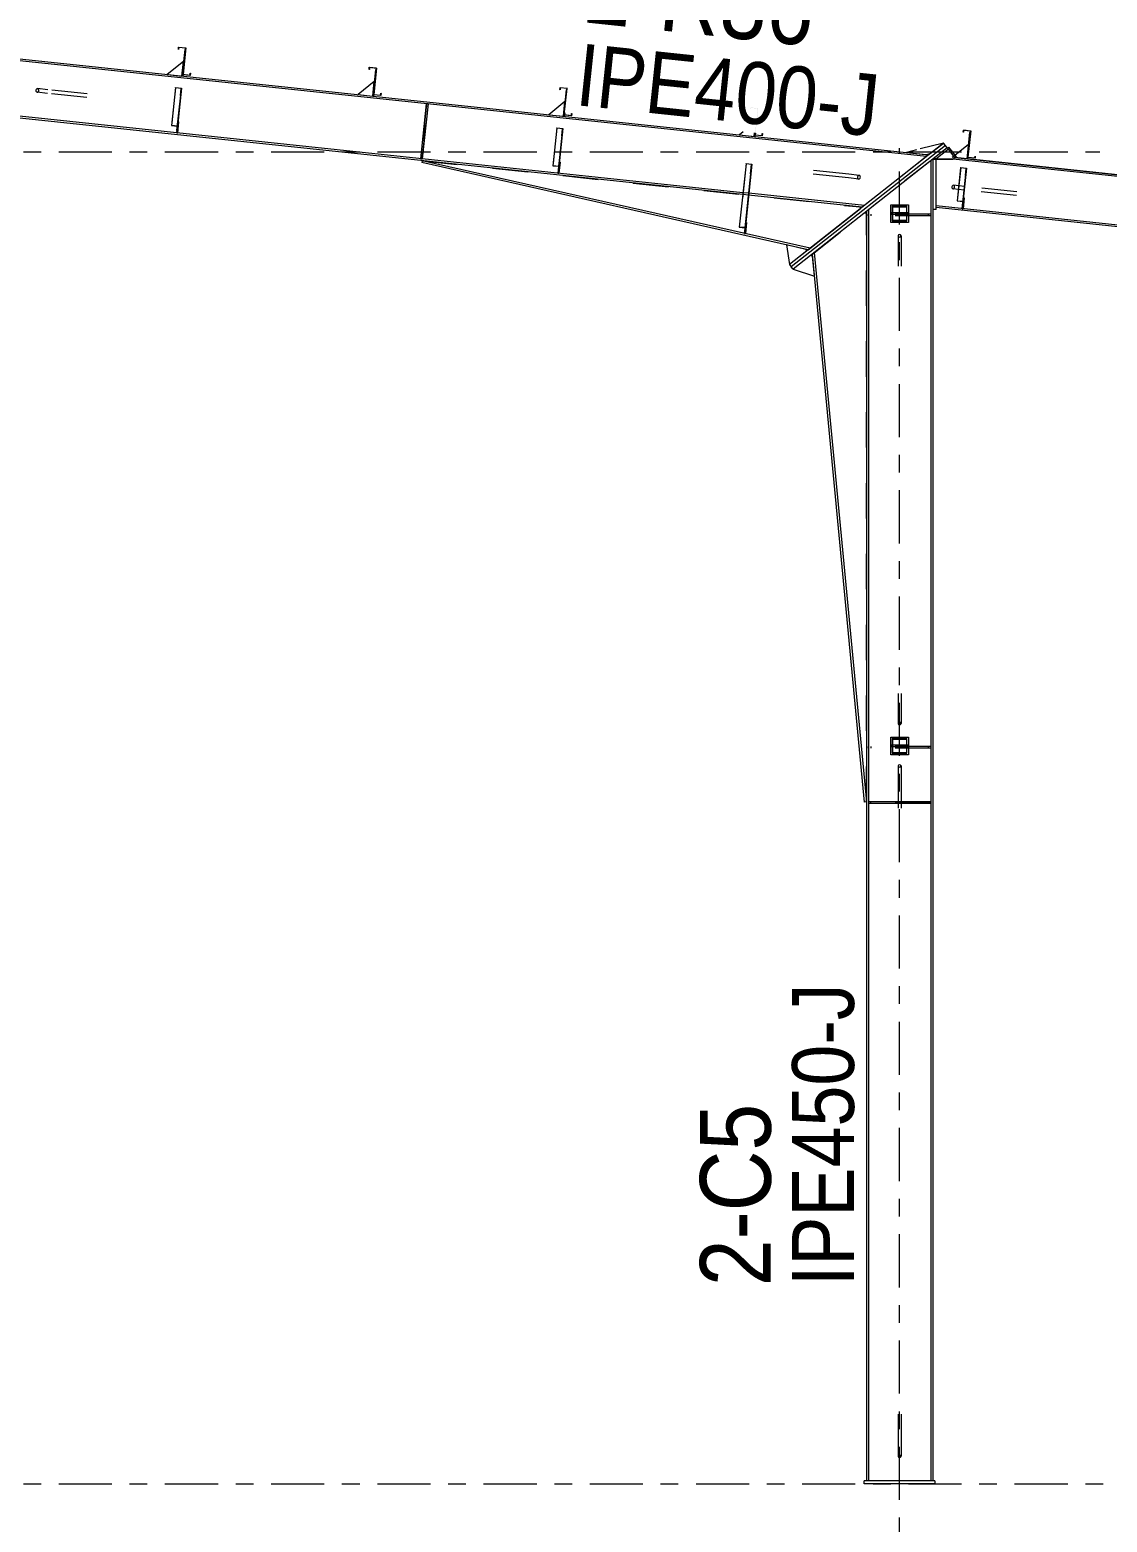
# Model space of a CAD drawing. Header units: millimetres. Extents: x -49 to 773, y -73 to 501.
# Drawn here: x 378.4 to 439.2, y 14.5 to 98.8 of the extents above; entities that cross this region are included whole.
import ezdxf

# ---------------------------------------------------------------- set-up
doc = ezdxf.new("R2010")
doc.units = ezdxf.units.MM
for name, pattern in [('XKITLINE00', [0]), ('XKITLINE02', [4, 2, -2]), ('XKITLINE03', [6, 3, -1, 1, -1])]:
    doc.linetypes.add(name, pattern=pattern)
for name, color, linetype, lineweight in [('Part', 2, 'Continuous', 0), ('PartMark', 7, 'Continuous', 0), ('S-grid', 1, 'Continuous', 0)]:
    doc.layers.add(name, color=color, linetype=linetype, lineweight=lineweight)
doc.styles.add('ARIAL', font='ARIAL.TTF')

# ---------------------------------------------------------------- blocks, each defined once
blk = doc.blocks.new('*A2')
at = {"layer": 'Part'}
blk.add_hatch(color=3, dxfattribs=at).paths.add_polyline_path([(431.749, 91.526), (431.761, 91.635), (431.775, 91.634), (431.762, 91.509), (431.348, 91.553), (431.505, 93.046), (431.121, 93.087), (431.109, 92.977), (431.094, 92.979), (431.108, 93.103), (431.522, 93.06), (431.364, 91.566)], flags=17)
blk = doc.blocks.new('*A4')
at = {"layer": 'Part'}
blk.add_hatch(color=3, dxfattribs=at).paths.add_polyline_path([(430.95, 90.961), (430.952, 90.981), (431.284, 90.946), (431.242, 90.545), (431.225, 90.546), (431.265, 90.928)], flags=17)
blk = doc.blocks.new('*A5')
at = {"layer": 'Part'}
blk.add_hatch(color=3, dxfattribs=at).paths.add_polyline_path([(418.824, 91.191), (418.827, 91.218), (419.159, 91.183), (419.101, 90.635), (419.084, 90.637), (419.139, 91.158)], flags=17)
blk = doc.blocks.new('*A6')
at = {"layer": 'Part'}
blk.add_hatch(color=3, dxfattribs=at).paths.add_polyline_path([(408.144, 93.209), (408.146, 93.23), (408.477, 93.195), (408.433, 92.775), (408.416, 92.777), (408.459, 93.175)], flags=17)
blk = doc.blocks.new('*A108')
at = {"layer": 'Part'}
blk.add_hatch(color=3, dxfattribs=at).paths.add_polyline_path([(386.596, 95.481), (386.599, 95.502), (386.93, 95.467), (386.886, 95.048), (386.869, 95.049), (386.911, 95.448)], flags=17)
blk = doc.blocks.new('*A119')
at = {"layer": 'Part'}
blk.add_hatch(color=3, dxfattribs=at).paths.add_polyline_path([(431.749, 91.526), (431.761, 91.635), (431.775, 91.634), (431.762, 91.509), (431.348, 91.553), (431.505, 93.046), (431.121, 93.087), (431.109, 92.977), (431.094, 92.979), (431.108, 93.103), (431.522, 93.06), (431.364, 91.566)], flags=17)
blk = doc.blocks.new('*A121')
at = {"layer": 'Part'}
blk.add_hatch(color=3, dxfattribs=at).paths.add_polyline_path([(419.732, 92.793), (419.744, 92.903), (419.759, 92.901), (419.746, 92.777), (419.331, 92.82), (419.489, 94.314), (419.104, 94.354), (419.093, 94.245), (419.078, 94.247), (419.091, 94.371), (419.505, 94.327), (419.348, 92.834)], flags=17)
blk = doc.blocks.new('*A122')
at = {"layer": 'Part'}
blk.add_hatch(color=3, dxfattribs=at).paths.add_polyline_path([(419.732, 92.793), (419.744, 92.903), (419.759, 92.901), (419.746, 92.777), (419.331, 92.82), (419.489, 94.314), (419.104, 94.354), (419.093, 94.245), (419.078, 94.247), (419.091, 94.371), (419.505, 94.327), (419.348, 92.834)], flags=17)
blk = doc.blocks.new('*A123')
at = {"layer": 'Part'}
blk.add_hatch(color=3, dxfattribs=at).paths.add_polyline_path([(408.959, 93.93), (408.97, 94.039), (408.985, 94.037), (408.972, 93.913), (408.558, 93.957), (408.715, 95.45), (408.331, 95.491), (408.319, 95.381), (408.304, 95.383), (408.317, 95.507), (408.732, 95.463), (408.574, 93.97)], flags=17)
blk = doc.blocks.new('*A124')
at = {"layer": 'Part'}
blk.add_hatch(color=3, dxfattribs=at).paths.add_polyline_path([(408.959, 93.93), (408.97, 94.039), (408.985, 94.037), (408.972, 93.913), (408.558, 93.957), (408.715, 95.45), (408.331, 95.491), (408.319, 95.381), (408.304, 95.383), (408.317, 95.507), (408.732, 95.463), (408.574, 93.97)], flags=17)
blk = doc.blocks.new('*A125')
at = {"layer": 'Part'}
blk.add_hatch(color=3, dxfattribs=at).paths.add_polyline_path([(398.185, 95.066), (398.197, 95.175), (398.212, 95.174), (398.198, 95.049), (397.784, 95.093), (397.942, 96.587), (397.557, 96.627), (397.546, 96.518), (397.531, 96.519), (397.544, 96.644), (397.958, 96.6), (397.801, 95.106)], flags=17)
blk = doc.blocks.new('*A126')
at = {"layer": 'Part'}
blk.add_hatch(color=3, dxfattribs=at).paths.add_polyline_path([(398.185, 95.066), (398.197, 95.175), (398.212, 95.174), (398.198, 95.049), (397.784, 95.093), (397.942, 96.587), (397.557, 96.627), (397.546, 96.518), (397.531, 96.519), (397.544, 96.644), (397.958, 96.6), (397.801, 95.106)], flags=17)
blk = doc.blocks.new('*A127')
at = {"layer": 'Part'}
blk.add_hatch(color=3, dxfattribs=at).paths.add_polyline_path([(387.412, 96.202), (387.423, 96.312), (387.438, 96.31), (387.425, 96.186), (387.011, 96.229), (387.168, 97.723), (386.784, 97.763), (386.772, 97.654), (386.757, 97.656), (386.77, 97.78), (387.185, 97.736), (387.027, 96.243)], flags=17)
blk = doc.blocks.new('*A128')
at = {"layer": 'Part'}
blk.add_hatch(color=3, dxfattribs=at).paths.add_polyline_path([(387.412, 96.202), (387.423, 96.312), (387.438, 96.31), (387.425, 96.186), (387.011, 96.229), (387.168, 97.723), (386.784, 97.763), (386.772, 97.654), (386.757, 97.656), (386.77, 97.78), (387.185, 97.736), (387.027, 96.243)], flags=17)
blk = doc.blocks.new('*A402')
at = {"layer": 'S-grid', "color": 1, "linetype": 'XKITLINE03', "lineweight": 0}
blk.add_line((-10, 91.875), (438.813, 91.875), dxfattribs=at)
blk = doc.blocks.new('*A403')
at = {"layer": 'S-grid', "color": 1, "linetype": 'XKITLINE03', "lineweight": 0}
blk.add_line((-10, 16.667), (490.573, 16.667), dxfattribs=at)
blk = doc.blocks.new('*A407')
at = {"layer": 'Part', "color": 7, "linetype": 'XKITLINE02', "lineweight": 0}
for p, q in [((427, 88.427), (427, 88.344)), ((428, 88.427), (427, 88.427)), ((427, 88.344), (428, 88.344)), ((428, 88.344), (428, 88.427))]:
    blk.add_line(p, q, dxfattribs=at)
blk = doc.blocks.new('*A408')
at = {"layer": 'Part', "color": 7, "linetype": 'XKITLINE02', "lineweight": 0}
for p, q in [((427, 88.885), (428, 88.885)), ((427, 87.885), (427, 88.885)), ((428, 88.885), (428, 87.885)), ((428, 87.885), (427, 87.885))]:
    blk.add_line(p, q, dxfattribs=at)
blk = doc.blocks.new('*A409')
at = {"layer": 'Part', "color": 2, "linetype": 'XKITLINE00', "lineweight": 0}
for p, q in [((430.622, 91.686), (431.385, 92.303)), ((431.298, 91.474), (430.627, 91.545))]:
    blk.add_line(p, q, dxfattribs=at)
at = {"layer": 'Part', "color": 7, "linetype": 'XKITLINE02', "lineweight": 0}
for p, q in [((431.385, 92.303), (431.298, 91.474)), ((430.469, 91.562), (430.622, 91.686)), ((430.627, 91.545), (430.469, 91.562))]:
    blk.add_line(p, q, dxfattribs=at)
blk = doc.blocks.new('*A410')
at = {"layer": 'Part', "color": 2, "linetype": 'XKITLINE00', "lineweight": 0}
for p, q in [((431.455, 92.966), (431.298, 91.474)), ((431.497, 92.962), (431.455, 92.966)), ((431.339, 91.47), (431.298, 91.474)), ((431.348, 91.553), (431.339, 91.47))]:
    blk.add_line(p, q, dxfattribs=at)
at = {"layer": 'Part', "color": 7, "linetype": 'XKITLINE02', "lineweight": 0}
blk.add_line((431.348, 91.553), (431.497, 92.962), dxfattribs=at)
blk = doc.blocks.new('*A411')
at = {"layer": 'Part', "color": 2, "linetype": 'XKITLINE00', "lineweight": 0}
for p, q in [((429.392, 88.616), (429.392, 91.449)), ((429.392, 91.449), (429.558, 91.449)), ((429.558, 88.616), (429.558, 91.449)), ((429.558, 88.616), (429.392, 88.616))]:
    blk.add_line(p, q, dxfattribs=at)
blk = doc.blocks.new('*A412')
at = {"layer": 'Part', "color": 2, "linetype": 'XKITLINE00', "lineweight": 0}
for p, q in [((430.196, 92.092), (429.48, 91.528)), ((430.257, 92.013), (429.542, 91.449)), ((430.257, 92.013), (430.196, 92.092)), ((429.542, 91.449), (429.48, 91.528))]:
    blk.add_line(p, q, dxfattribs=at)
blk = doc.blocks.new('*A413')
at = {"layer": 'Part', "color": 2, "linetype": 'XKITLINE00', "lineweight": 0}
for p, q in [((430.206, 92.078), (430.271, 92.13)), ((430.627, 91.545), (430.257, 92.013)), ((430.271, 92.13), (430.692, 91.596)), ((430.692, 91.596), (430.627, 91.545))]:
    blk.add_line(p, q, dxfattribs=at)
at = {"layer": 'Part', "color": 7, "linetype": 'XKITLINE02', "lineweight": 0}
blk.add_line((430.257, 92.013), (430.206, 92.078), dxfattribs=at)
blk = doc.blocks.new('*A414')
at = {"layer": 'Part', "color": 7, "linetype": 'XKITLINE02', "lineweight": 0}
for p, q in [((430.257, 92.013), (429.542, 91.449)), ((430.627, 91.545), (430.257, 92.013)), ((429.558, 91.449), (429.542, 91.449)), ((430.627, 91.545), (430.526, 91.464))]:
    blk.add_line(p, q, dxfattribs=at)
at = {"layer": 'Part', "color": 2, "linetype": 'XKITLINE00', "lineweight": 0}
for p, q in [((430.509, 91.45), (429.558, 91.449)), ((430.526, 91.464), (430.509, 91.45))]:
    blk.add_line(p, q, dxfattribs=at)
blk = doc.blocks.new('*A415')
at = {"layer": 'Part', "color": 7, "linetype": 'XKITLINE02', "lineweight": 0}
for p, q in [((429.558, 88.725), (429.558, 91.45)), ((429.558, 91.45), (430.509, 91.45)), ((430.526, 91.464), (430.509, 91.45)), ((430.526, 91.464), (430.627, 91.545)), ((431.339, 91.47), (430.627, 91.545)), ((430.627, 91.545), (430.627, 91.545)), ((440.87, 90.465), (439.999, 90.557)), ((451.643, 89.328), (450.773, 89.42)), ((459.275, 88.523), (459.275, 85.591)), ((459.275, 85.591), (458.615, 85.66))]:
    blk.add_line(p, q, dxfattribs=at)
at = {"layer": 'Part', "color": 2, "linetype": 'XKITLINE00', "lineweight": 0}
for p, q in [((430.526, 91.464), (430.627, 91.545)), ((459.275, 88.431), (430.526, 91.464)), ((430.627, 91.545), (459.275, 88.523)), ((439.999, 90.557), (431.339, 91.47)), ((450.773, 89.42), (440.87, 90.465)), ((459.275, 88.523), (451.643, 89.328)), ((459.275, 85.683), (429.558, 88.817)), ((458.615, 85.66), (429.558, 88.725))]:
    blk.add_line(p, q, dxfattribs=at)
blk = doc.blocks.new('*A437')
at = {"layer": 'Part', "color": 2, "linetype": 'XKITLINE00', "lineweight": 0}
for p, q in [((431.094, 92.979), (431.108, 93.103)), ((431.109, 92.977), (431.094, 92.979)), ((431.108, 93.103), (431.522, 93.06)), ((431.121, 93.087), (431.109, 92.977)), ((431.505, 93.046), (431.121, 93.087)), ((431.348, 91.553), (431.505, 93.046)), ((431.522, 93.06), (431.364, 91.566)), ((431.762, 91.509), (431.348, 91.553)), ((431.364, 91.566), (431.749, 91.526)), ((431.749, 91.526), (431.761, 91.635)), ((431.761, 91.635), (431.775, 91.634)), ((431.775, 91.634), (431.762, 91.509))]:
    blk.add_line(p, q, dxfattribs=at)
blk = doc.blocks.new('*A439')
at = {"layer": 'Part', "color": 2, "linetype": 'XKITLINE00', "lineweight": 0}
for p, q in [((430.95, 90.961), (430.754, 89.1)), ((430.95, 90.961), (430.952, 90.981)), ((431.265, 90.928), (430.95, 90.961)), ((430.952, 90.981), (431.284, 90.946)), ((431.225, 90.546), (431.041, 88.806)), ((431.284, 90.946), (431.08, 89.011)), ((431.225, 90.546), (431.265, 90.928)), ((431.242, 90.545), (431.225, 90.546)), ((430.754, 89.1), (431.069, 89.066)), ((431.041, 88.806), (431.058, 88.805))]:
    blk.add_line(p, q, dxfattribs=at)
at = {"layer": 'Part', "color": 7, "linetype": 'XKITLINE02', "lineweight": 0}
for p, q in [((430.755, 89.113), (431.087, 89.078)), ((431.08, 89.011), (431.058, 88.805))]:
    blk.add_line(p, q, dxfattribs=at)
blk = doc.blocks.new('*A440')
at = {"layer": 'Part', "color": 2, "linetype": 'XKITLINE00', "lineweight": 0}
for p, q in [((418.824, 91.191), (418.447, 87.617)), ((419.159, 91.183), (418.789, 87.677)), ((418.824, 91.191), (418.827, 91.218)), ((419.139, 91.158), (418.824, 91.191)), ((418.827, 91.218), (419.159, 91.183)), ((419.084, 90.637), (419.139, 91.158)), ((419.084, 90.637), (418.742, 87.393)), ((419.084, 90.637), (419.101, 90.635)), ((418.447, 87.617), (418.762, 87.583)), ((418.742, 87.393), (418.759, 87.391))]:
    blk.add_line(p, q, dxfattribs=at)
at = {"layer": 'Part', "color": 7, "linetype": 'XKITLINE02', "lineweight": 0}
for p, q in [((418.78, 87.592), (418.448, 87.627)), ((418.789, 87.677), (418.759, 87.391))]:
    blk.add_line(p, q, dxfattribs=at)
blk = doc.blocks.new('*A441')
at = {"layer": 'Part', "color": 2, "linetype": 'XKITLINE00', "lineweight": 0}
for p, q in [((408.144, 93.209), (407.92, 91.09)), ((408.144, 93.209), (408.146, 93.23)), ((408.459, 93.175), (408.144, 93.209)), ((408.146, 93.23), (408.477, 93.195)), ((408.416, 92.777), (408.209, 90.808)), ((408.477, 93.195), (408.249, 91.029)), ((408.416, 92.777), (408.459, 93.175)), ((408.416, 92.777), (408.433, 92.775)), ((407.92, 91.09), (408.235, 91.057)), ((408.209, 90.808), (408.225, 90.806))]:
    blk.add_line(p, q, dxfattribs=at)
at = {"layer": 'Part', "color": 7, "linetype": 'XKITLINE02', "lineweight": 0}
for p, q in [((407.922, 91.103), (408.253, 91.068)), ((408.225, 90.806), (408.249, 91.029))]:
    blk.add_line(p, q, dxfattribs=at)
blk = doc.blocks.new('*A693')
at = {"layer": 'S-grid', "color": 1, "linetype": 'XKITLINE03', "lineweight": 0}
blk.add_line((427.5, -8.237), (427.5, 92.076), dxfattribs=at)
blk = doc.blocks.new('*A700')
at = {"layer": 'Part', "color": 7, "linetype": 'XKITLINE02', "lineweight": 0}
for p, q in [((329.698, 98.839), (330.048, 102.154)), ((332.796, 98.621), (332.464, 98.656)), ((332.784, 98.513), (332.453, 98.548)), ((429.138, 91.702), (425.388, 88.746)), ((418.973, 89.423), (418.641, 89.458)), ((418.984, 89.53), (418.653, 89.565))]:
    blk.add_line(p, q, dxfattribs=at)
at = {"layer": 'Part', "color": 2, "linetype": 'XKITLINE00', "lineweight": 0}
for p, q in [((429.016, 91.606), (330.037, 102.046)), ((330.048, 102.154), (429.138, 91.702)), ((332.453, 98.548), (329.698, 98.839)), ((332.464, 98.656), (329.71, 98.947)), ((418.653, 89.565), (332.796, 98.621)), ((418.641, 89.458), (332.784, 98.513)), ((425.388, 88.746), (418.973, 89.423)), ((425.509, 88.842), (418.984, 89.53))]:
    blk.add_line(p, q, dxfattribs=at)
blk = doc.blocks.new('*A701')
at = {"layer": 'Part', "color": 7, "linetype": 'XKITLINE02', "lineweight": 0}
for p, q in [((429.375, 91.465), (425.625, 88.509)), ((429.375, 16.833), (425.625, 16.833))]:
    blk.add_line(p, q, dxfattribs=at)
at = {"layer": 'Part', "color": 2, "linetype": 'XKITLINE00', "lineweight": 0}
for p, q in [((429.258, 91.373), (429.258, 16.833)), ((429.375, 91.465), (429.375, 16.833)), ((425.625, 88.509), (425.625, 16.833)), ((425.742, 88.601), (425.742, 16.833))]:
    blk.add_line(p, q, dxfattribs=at)
blk = doc.blocks.new('*A702')
at = {"layer": 'Part', "color": 2, "linetype": 'XKITLINE00', "lineweight": 0}
for p, q in [((427.441, 87.179), (427.417, 87.125)), ((427.417, 87.125), (427.417, 86.735)), ((427.417, 87.125), (427.441, 87.072)), ((427.5, 87.202), (427.441, 87.179)), ((427.441, 87.072), (427.5, 87.049)), ((427.559, 87.179), (427.5, 87.202)), ((427.5, 87.049), (427.559, 87.072)), ((427.583, 87.125), (427.559, 87.179)), ((427.559, 87.072), (427.583, 87.125)), ((427.583, 87.125), (427.583, 86.735))]:
    blk.add_line(p, q, dxfattribs=at)
at = {"layer": 'Part', "color": 7, "linetype": 'XKITLINE02', "lineweight": 0}
for p, q in [((427.417, 86.735), (427.417, 85.42)), ((427.583, 86.735), (427.583, 85.42))]:
    blk.add_line(p, q, dxfattribs=at)
blk = doc.blocks.new('*A703')
at = {"layer": 'Part', "color": 7, "linetype": 'XKITLINE02', "lineweight": 0}
for p, q in [((427.417, 61.299), (427.417, 59.983)), ((427.583, 61.299), (427.583, 59.983))]:
    blk.add_line(p, q, dxfattribs=at)
at = {"layer": 'Part', "color": 2, "linetype": 'XKITLINE00', "lineweight": 0}
for p, q in [((427.417, 59.983), (427.417, 59.593)), ((427.583, 59.983), (427.583, 59.593)), ((427.441, 59.647), (427.417, 59.593)), ((427.417, 59.593), (427.441, 59.539)), ((427.5, 59.669), (427.441, 59.647)), ((427.441, 59.539), (427.5, 59.517)), ((427.559, 59.647), (427.5, 59.669)), ((427.5, 59.517), (427.559, 59.539)), ((427.583, 59.593), (427.559, 59.647)), ((427.559, 59.539), (427.583, 59.593))]:
    blk.add_line(p, q, dxfattribs=at)
blk = doc.blocks.new('*A704')
at = {"layer": 'Part', "color": 7, "linetype": 'XKITLINE02', "lineweight": 0}
for p, q in [((422.571, 86.101), (425.528, 88.432)), ((425.528, 88.432), (425.625, 88.386)), ((425.625, 55.175), (425.625, 88.386)), ((425.625, 88.386), (425.625, 88.386)), ((425.625, 55.175), (425.625, 88.386)), ((425.625, 88.386), (425.625, 88.386))]:
    blk.add_line(p, q, dxfattribs=at)
at = {"layer": 'Part', "color": 2, "linetype": 'XKITLINE00', "lineweight": 0}
for p, q in [((425.625, 88.386), (425.528, 88.432)), ((425.509, 55.164), (422.571, 86.101)), ((422.68, 86.187), (425.625, 55.175)), ((425.625, 55.175), (425.509, 55.164))]:
    blk.add_line(p, q, dxfattribs=at)
blk = doc.blocks.new('*A705')
at = {"layer": 'Part', "color": 7, "linetype": 'XKITLINE02', "lineweight": 0}
for p, q in [((427.917, 58.75), (427.083, 58.75)), ((427.083, 58.75), (427.083, 57.917)), ((427.117, 58.717), (427.883, 58.717)), ((427.117, 57.95), (427.117, 58.717)), ((427.883, 58.717), (427.883, 57.95)), ((427.917, 57.917), (427.917, 58.75)), ((427.083, 57.917), (427.917, 57.917)), ((427.883, 57.95), (427.117, 57.95))]:
    blk.add_line(p, q, dxfattribs=at)
blk = doc.blocks.new('*A706')
at = {"layer": 'Part', "color": 2, "linetype": 'XKITLINE00', "lineweight": 0}
for p, q in [((429.5, 16.833), (425.5, 16.833)), ((425.5, 16.667), (425.5, 16.833)), ((429.5, 16.667), (425.5, 16.667)), ((429.5, 16.833), (429.5, 16.667))]:
    blk.add_line(p, q, dxfattribs=at)
blk = doc.blocks.new('*A708')
at = {"layer": 'Part', "color": 7, "linetype": 'XKITLINE02', "lineweight": 0}
for p, q in [((429.258, 55.175), (425.742, 55.175)), ((425.742, 55.175), (425.742, 55.092)), ((429.258, 55.092), (425.742, 55.092)), ((425.867, 55.092), (425.867, 55.175)), ((429.133, 55.092), (429.133, 55.175)), ((429.258, 55.092), (429.258, 55.175))]:
    blk.add_line(p, q, dxfattribs=at)
blk = doc.blocks.new('*A709')
at = {"layer": 'Part', "color": 2, "linetype": 'XKITLINE00', "lineweight": 0}
for p, q in [((429.258, 55.175), (425.742, 55.175)), ((425.742, 55.092), (429.258, 55.092))]:
    blk.add_line(p, q, dxfattribs=at)
at = {"layer": 'Part', "color": 7, "linetype": 'XKITLINE02', "lineweight": 0}
for p, q in [((425.742, 55.175), (425.742, 55.092)), ((425.867, 55.092), (425.867, 55.175)), ((429.133, 55.092), (429.133, 55.175)), ((429.258, 55.175), (429.258, 55.092))]:
    blk.add_line(p, q, dxfattribs=at)
blk = doc.blocks.new('*A710')
at = {"layer": 'Part', "color": 7, "linetype": 'XKITLINE02', "lineweight": 0}
for p, q in [((429.258, 58.292), (425.742, 58.292)), ((425.742, 58.208), (425.742, 58.292)), ((429.258, 58.208), (425.742, 58.208)), ((425.867, 58.292), (425.867, 58.208)), ((429.133, 58.208), (429.133, 58.292)), ((429.258, 58.292), (429.258, 58.208))]:
    blk.add_line(p, q, dxfattribs=at)
blk = doc.blocks.new('*A711')
at = {"layer": 'Part', "color": 7, "linetype": 'XKITLINE02', "lineweight": 0}
for p, q in [((427, 58.375), (427, 58.292)), ((428, 58.375), (427, 58.375)), ((427, 58.292), (428, 58.292)), ((428, 58.292), (428, 58.375))]:
    blk.add_line(p, q, dxfattribs=at)
blk = doc.blocks.new('*A712')
at = {"layer": 'Part', "color": 7, "linetype": 'XKITLINE02', "lineweight": 0}
for p, q in [((427, 58.833), (428, 58.833)), ((427, 57.833), (427, 58.833)), ((428, 58.833), (428, 57.833)), ((428, 57.833), (427, 57.833))]:
    blk.add_line(p, q, dxfattribs=at)
blk = doc.blocks.new('*A727')
at = {"layer": 'Part', "color": 7, "linetype": 'XKITLINE02', "lineweight": 0}
for p, q in [((427.917, 88.802), (427.083, 88.802)), ((427.083, 88.802), (427.083, 87.969)), ((427.117, 88.002), (427.117, 88.769)), ((427.117, 88.769), (427.883, 88.769)), ((427.883, 88.769), (427.883, 88.002)), ((427.917, 87.969), (427.917, 88.802)), ((427.083, 87.969), (427.917, 87.969)), ((427.883, 88.002), (427.117, 88.002))]:
    blk.add_line(p, q, dxfattribs=at)
blk = doc.blocks.new('*A729')
at = {"layer": 'Part', "color": 2, "linetype": 'XKITLINE00', "lineweight": 0}
for p, q in [((400.525, 91.368), (400.502, 91.263)), ((422.333, 86.338), (400.502, 91.263)), ((422.443, 86.424), (400.525, 91.368)), ((422.443, 86.424), (425.29, 88.671)), ((425.264, 88.759), (425.291, 88.67)), ((425.29, 88.671), (425.264, 88.759)), ((425.291, 88.67), (425.29, 88.671))]:
    blk.add_line(p, q, dxfattribs=at)
at = {"layer": 'Part', "color": 7, "linetype": 'XKITLINE02', "lineweight": 0}
for p, q in [((400.525, 91.368), (425.264, 88.759)), ((422.333, 86.338), (425.291, 88.67))]:
    blk.add_line(p, q, dxfattribs=at)
blk = doc.blocks.new('*A730')
at = {"layer": 'Part', "color": 2, "linetype": 'XKITLINE00', "lineweight": 0}
blk.add_line((418.672, 93.007), (418.452, 92.829), dxfattribs=at)
at = {"layer": 'Part', "color": 7, "linetype": 'XKITLINE02', "lineweight": 0}
for p, q in [((418.452, 92.829), (419.281, 92.742)), ((419.281, 92.742), (419.302, 92.941))]:
    blk.add_line(p, q, dxfattribs=at)
blk = doc.blocks.new('*A731')
at = {"layer": 'Part', "color": 2, "linetype": 'XKITLINE00', "lineweight": 0}
for p, q in [((418.745, 87.259), (418.789, 87.677)), ((418.852, 87.876), (418.786, 87.254)), ((418.81, 87.88), (418.852, 87.876)), ((418.786, 87.254), (418.745, 87.259))]:
    blk.add_line(p, q, dxfattribs=at)
at = {"layer": 'Part', "color": 7, "linetype": 'XKITLINE02', "lineweight": 0}
for p, q in [((418.789, 87.677), (418.81, 87.88)), ((418.758, 87.383), (418.799, 87.379))]:
    blk.add_line(p, q, dxfattribs=at)
blk = doc.blocks.new('*A732')
at = {"layer": 'Part', "color": 2, "linetype": 'XKITLINE00', "lineweight": 0}
for p, q in [((419.302, 92.941), (419.281, 92.742)), ((419.331, 92.82), (419.323, 92.738))]:
    blk.add_line(p, q, dxfattribs=at)
at = {"layer": 'Part', "color": 7, "linetype": 'XKITLINE02', "lineweight": 0}
for p, q in [((419.323, 92.738), (419.281, 92.742)), ((419.331, 92.82), (419.344, 92.936))]:
    blk.add_line(p, q, dxfattribs=at)
blk = doc.blocks.new('*A733')
at = {"layer": 'Part', "color": 7, "linetype": 'XKITLINE02', "lineweight": 0}
for p, q in [((418.81, 87.88), (418.745, 87.259)), ((418.786, 87.254), (418.852, 87.876)), ((418.852, 87.876), (418.81, 87.88)), ((418.745, 87.259), (418.786, 87.254)), ((418.758, 87.383), (418.799, 87.379))]:
    blk.add_line(p, q, dxfattribs=at)
blk = doc.blocks.new('*A734')
at = {"layer": 'Part', "color": 7, "linetype": 'XKITLINE02', "lineweight": 0}
for p, q in [((418.827, 91.218), (418.447, 87.617)), ((419.139, 91.158), (418.742, 87.393)), ((418.759, 87.391), (419.159, 91.183)), ((418.448, 87.627), (418.78, 87.592)), ((418.447, 87.617), (418.762, 87.583)), ((418.742, 87.393), (418.759, 87.391))]:
    blk.add_line(p, q, dxfattribs=at)
blk = doc.blocks.new('*A735')
at = {"layer": 'Part', "color": 2, "linetype": 'XKITLINE00', "lineweight": 0}
blk.add_line((408.595, 94.707), (407.679, 93.966), dxfattribs=at)
at = {"layer": 'Part', "color": 7, "linetype": 'XKITLINE02', "lineweight": 0}
for p, q in [((408.508, 93.878), (408.595, 94.707)), ((407.679, 93.966), (408.508, 93.878))]:
    blk.add_line(p, q, dxfattribs=at)
blk = doc.blocks.new('*A736')
at = {"layer": 'Part', "color": 2, "linetype": 'XKITLINE00', "lineweight": 0}
for p, q in [((408.211, 90.667), (408.249, 91.029)), ((408.318, 91.284), (408.252, 90.662)), ((408.276, 91.288), (408.318, 91.284))]:
    blk.add_line(p, q, dxfattribs=at)
at = {"layer": 'Part', "color": 7, "linetype": 'XKITLINE02', "lineweight": 0}
for p, q in [((408.249, 91.029), (408.276, 91.288)), ((408.252, 90.662), (408.211, 90.667)), ((408.224, 90.791), (408.265, 90.787))]:
    blk.add_line(p, q, dxfattribs=at)
blk = doc.blocks.new('*A737')
at = {"layer": 'Part', "color": 2, "linetype": 'XKITLINE00', "lineweight": 0}
for p, q in [((408.665, 95.37), (408.508, 93.878)), ((408.706, 95.366), (408.665, 95.37)), ((408.558, 93.957), (408.549, 93.874))]:
    blk.add_line(p, q, dxfattribs=at)
at = {"layer": 'Part', "color": 7, "linetype": 'XKITLINE02', "lineweight": 0}
for p, q in [((408.558, 93.957), (408.706, 95.366)), ((408.549, 93.874), (408.508, 93.878))]:
    blk.add_line(p, q, dxfattribs=at)
blk = doc.blocks.new('*A738')
at = {"layer": 'Part', "color": 7, "linetype": 'XKITLINE02', "lineweight": 0}
for p, q in [((408.276, 91.288), (408.211, 90.667)), ((408.252, 90.662), (408.318, 91.284)), ((408.318, 91.284), (408.276, 91.288)), ((408.211, 90.667), (408.252, 90.662)), ((408.224, 90.791), (408.265, 90.787))]:
    blk.add_line(p, q, dxfattribs=at)
blk = doc.blocks.new('*A739')
at = {"layer": 'Part', "color": 7, "linetype": 'XKITLINE02', "lineweight": 0}
for p, q in [((408.146, 93.23), (407.92, 91.09)), ((408.459, 93.175), (408.209, 90.808)), ((408.225, 90.806), (408.477, 93.195)), ((407.92, 91.09), (408.235, 91.057)), ((407.922, 91.103), (408.253, 91.068)), ((408.209, 90.808), (408.225, 90.806))]:
    blk.add_line(p, q, dxfattribs=at)
blk = doc.blocks.new('*A740')
at = {"layer": 'Part', "color": 7, "linetype": 'XKITLINE02', "lineweight": 0}
for p, q in [((422.473, 86.024), (421.484, 85.244)), ((422.689, 84.857), (422.583, 85.977))]:
    blk.add_line(p, q, dxfattribs=at)
at = {"layer": 'Part', "color": 2, "linetype": 'XKITLINE00', "lineweight": 0}
for p, q in [((422.583, 85.977), (422.473, 86.024)), ((421.484, 85.244), (422.689, 84.857))]:
    blk.add_line(p, q, dxfattribs=at)
blk = doc.blocks.new('*A741')
at = {"layer": 'Part', "color": 2, "linetype": 'XKITLINE00', "lineweight": 0}
for p, q in [((421.114, 86.613), (421.278, 85.506)), ((422.211, 86.366), (422.235, 86.261))]:
    blk.add_line(p, q, dxfattribs=at)
at = {"layer": 'Part', "color": 7, "linetype": 'XKITLINE02', "lineweight": 0}
for p, q in [((422.211, 86.366), (421.114, 86.613)), ((422.235, 86.261), (421.278, 85.506))]:
    blk.add_line(p, q, dxfattribs=at)
blk = doc.blocks.new('*A742')
at = {"layer": 'Part', "color": 2, "linetype": 'XKITLINE00', "lineweight": 0}
for p, q in [((429.982, 92.368), (421.278, 85.506)), ((430.085, 92.237), (421.381, 85.375)), ((430.085, 92.237), (429.982, 92.368)), ((421.278, 85.506), (421.381, 85.375))]:
    blk.add_line(p, q, dxfattribs=at)
blk = doc.blocks.new('*A743')
at = {"layer": 'Part', "color": 2, "linetype": 'XKITLINE00', "lineweight": 0}
for p, q in [((430.085, 92.237), (421.381, 85.375)), ((430.188, 92.106), (421.484, 85.244)), ((430.188, 92.106), (430.085, 92.237)), ((421.484, 85.244), (421.381, 85.375))]:
    blk.add_line(p, q, dxfattribs=at)
blk = doc.blocks.new('*A744')
at = {"layer": 'Part', "color": 2, "linetype": 'XKITLINE00', "lineweight": 0}
for p, q in [((428.451, 91.976), (427.894, 91.833)), ((429.982, 92.368), (428.67, 92.032)), ((429.013, 91.715), (429.236, 91.78))]:
    blk.add_line(p, q, dxfattribs=at)
at = {"layer": 'Part', "color": 7, "linetype": 'XKITLINE02', "lineweight": 0}
for p, q in [((427.894, 91.833), (429.013, 91.715)), ((429.236, 91.78), (429.982, 92.368))]:
    blk.add_line(p, q, dxfattribs=at)
blk = doc.blocks.new('*A745')
at = {"layer": 'Part', "color": 7, "linetype": 'XKITLINE02', "lineweight": 0}
for p, q in [((430.952, 90.981), (430.754, 89.1)), ((431.265, 90.928), (431.041, 88.806)), ((431.058, 88.805), (431.284, 90.946)), ((430.754, 89.1), (431.069, 89.066)), ((430.755, 89.113), (431.087, 89.078)), ((431.041, 88.806), (431.058, 88.805))]:
    blk.add_line(p, q, dxfattribs=at)
blk = doc.blocks.new('*A746')
at = {"layer": 'Part', "color": 7, "linetype": 'XKITLINE02', "lineweight": 0}
for p, q in [((431.108, 89.282), (431.043, 88.661)), ((431.043, 88.661), (431.084, 88.656)), ((431.056, 88.785), (431.097, 88.781)), ((431.084, 88.656), (431.15, 89.278)), ((431.15, 89.278), (431.108, 89.282))]:
    blk.add_line(p, q, dxfattribs=at)
blk = doc.blocks.new('*A747')
at = {"layer": 'Part', "color": 2, "linetype": 'XKITLINE00', "lineweight": 0}
for p, q in [((431.043, 88.661), (431.08, 89.011)), ((431.15, 89.278), (431.084, 88.656)), ((431.108, 89.282), (431.15, 89.278))]:
    blk.add_line(p, q, dxfattribs=at)
at = {"layer": 'Part', "color": 7, "linetype": 'XKITLINE02', "lineweight": 0}
for p, q in [((431.084, 88.656), (431.043, 88.661)), ((431.056, 88.785), (431.097, 88.781)), ((431.08, 89.011), (431.108, 89.282))]:
    blk.add_line(p, q, dxfattribs=at)
blk = doc.blocks.new('*A748')
at = {"layer": 'Part', "color": 7, "linetype": 'XKITLINE02', "lineweight": 0}
for p, q in [((429.258, 88.344), (425.742, 88.344)), ((425.742, 88.26), (425.742, 88.344)), ((429.258, 88.26), (425.742, 88.26)), ((425.867, 88.344), (425.867, 88.26)), ((429.133, 88.26), (429.133, 88.344)), ((429.258, 88.344), (429.258, 88.26))]:
    blk.add_line(p, q, dxfattribs=at)
blk = doc.blocks.new('*A842')
at = {"layer": 'Part', "color": 7, "linetype": 'XKITLINE02', "lineweight": 0}
for p, q in [((386.729, 93.561), (386.664, 92.939)), ((386.705, 92.935), (386.771, 93.557)), ((386.771, 93.557), (386.729, 93.561)), ((386.664, 92.939), (386.705, 92.935)), ((386.677, 93.064), (386.718, 93.059))]:
    blk.add_line(p, q, dxfattribs=at)
blk = doc.blocks.new('*A843')
at = {"layer": 'Part', "color": 7, "linetype": 'XKITLINE02', "lineweight": 0}
for p, q in [((386.599, 95.502), (386.373, 93.363)), ((386.911, 95.448), (386.662, 93.081)), ((386.678, 93.079), (386.93, 95.467)), ((386.373, 93.363), (386.688, 93.33)), ((386.374, 93.376), (386.706, 93.341)), ((386.662, 93.081), (386.678, 93.079))]:
    blk.add_line(p, q, dxfattribs=at)
blk = doc.blocks.new('*A846')
at = {"layer": 'Part', "color": 2, "linetype": 'XKITLINE00', "lineweight": 0}
for p, q in [((400.454, 91.485), (400.781, 94.584)), ((400.864, 94.576), (400.537, 91.476))]:
    blk.add_line(p, q, dxfattribs=at)
at = {"layer": 'Part', "color": 7, "linetype": 'XKITLINE02', "lineweight": 0}
for p, q in [((400.768, 94.46), (400.851, 94.451)), ((400.864, 94.576), (400.781, 94.584)), ((400.537, 91.476), (400.454, 91.485)), ((400.55, 91.6), (400.467, 91.609))]:
    blk.add_line(p, q, dxfattribs=at)
blk = doc.blocks.new('*A847')
at = {"layer": 'Part', "color": 7, "linetype": 'XKITLINE02', "lineweight": 0}
for p, q in [((400.781, 94.584), (400.454, 91.485)), ((400.537, 91.476), (400.864, 94.576)), ((400.768, 94.46), (400.851, 94.451)), ((400.864, 94.576), (400.781, 94.584)), ((400.454, 91.485), (400.537, 91.476)), ((400.467, 91.609), (400.55, 91.6))]:
    blk.add_line(p, q, dxfattribs=at)
blk = doc.blocks.new('*A849')
at = {"layer": 'Part', "color": 2, "linetype": 'XKITLINE00', "lineweight": 0}
for p, q in [((386.596, 95.481), (386.373, 93.363)), ((386.596, 95.481), (386.599, 95.502)), ((386.911, 95.448), (386.596, 95.481)), ((386.599, 95.502), (386.93, 95.467)), ((386.93, 95.467), (386.702, 93.301)), ((386.869, 95.049), (386.911, 95.448)), ((386.869, 95.049), (386.662, 93.081)), ((386.869, 95.049), (386.886, 95.048)), ((386.373, 93.363), (386.688, 93.33)), ((386.662, 93.081), (386.678, 93.079))]:
    blk.add_line(p, q, dxfattribs=at)
at = {"layer": 'Part', "color": 7, "linetype": 'XKITLINE02', "lineweight": 0}
for p, q in [((386.374, 93.376), (386.706, 93.341)), ((386.678, 93.079), (386.702, 93.301))]:
    blk.add_line(p, q, dxfattribs=at)
blk = doc.blocks.new('*A854')
at = {"layer": 'Part', "color": 2, "linetype": 'XKITLINE00', "lineweight": 0}
for p, q in [((430.47, 89.938), (430.454, 89.887)), ((430.454, 89.887), (430.459, 89.835)), ((430.459, 89.835), (430.482, 89.794)), ((430.501, 89.973), (430.47, 89.938)), ((430.482, 89.794), (430.517, 89.776)), ((430.539, 89.983), (430.501, 89.973)), ((430.517, 89.776), (430.555, 89.786)), ((430.822, 89.744), (430.517, 89.776)), ((430.844, 89.951), (430.539, 89.983)), ((430.574, 89.966), (430.539, 89.983)), ((430.555, 89.786), (430.586, 89.821)), ((430.597, 89.925), (430.574, 89.966)), ((430.586, 89.821), (430.601, 89.872)), ((430.601, 89.872), (430.597, 89.925)), ((431.19, 89.705), (431.153, 89.709)), ((431.211, 89.912), (431.175, 89.916))]:
    blk.add_line(p, q, dxfattribs=at)
at = {"layer": 'Part', "color": 7, "linetype": 'XKITLINE02', "lineweight": 0}
for p, q in [((431.153, 89.709), (430.822, 89.744)), ((431.175, 89.916), (430.844, 89.951)), ((434.105, 89.398), (431.19, 89.705)), ((434.126, 89.605), (431.211, 89.912))]:
    blk.add_line(p, q, dxfattribs=at)
blk = doc.blocks.new('*A856')
at = {"layer": 'Part', "color": 7, "linetype": 'XKITLINE02', "lineweight": 0}
for p, q in [((427.417, 20.603), (427.417, 18.737)), ((427.583, 20.603), (427.583, 18.737))]:
    blk.add_line(p, q, dxfattribs=at)
at = {"layer": 'Part', "color": 2, "linetype": 'XKITLINE00', "lineweight": 0}
for p, q in [((427.417, 18.737), (427.417, 18.226)), ((427.583, 18.737), (427.583, 18.226)), ((427.441, 18.276), (427.417, 18.226)), ((427.417, 18.226), (427.441, 18.176)), ((427.5, 18.297), (427.441, 18.276)), ((427.441, 18.176), (427.5, 18.156)), ((427.559, 18.276), (427.5, 18.297)), ((427.5, 18.156), (427.559, 18.176)), ((427.583, 18.226), (427.559, 18.276)), ((427.559, 18.176), (427.583, 18.226))]:
    blk.add_line(p, q, dxfattribs=at)
blk = doc.blocks.new('*A857')
at = {"layer": 'Part', "color": 2, "linetype": 'XKITLINE00', "lineweight": 0}
for p, q in [((427.441, 57.251), (427.417, 57.201)), ((427.417, 57.201), (427.417, 56.69)), ((427.417, 57.201), (427.441, 57.151)), ((427.5, 57.271), (427.441, 57.251)), ((427.441, 57.151), (427.5, 57.13)), ((427.559, 57.251), (427.5, 57.271)), ((427.5, 57.13), (427.559, 57.151)), ((427.583, 57.201), (427.559, 57.251)), ((427.559, 57.151), (427.583, 57.201)), ((427.583, 57.201), (427.583, 56.69))]:
    blk.add_line(p, q, dxfattribs=at)
at = {"layer": 'Part', "color": 7, "linetype": 'XKITLINE02', "lineweight": 0}
for p, q in [((427.417, 56.69), (427.417, 54.824)), ((427.583, 56.69), (427.583, 54.824))]:
    blk.add_line(p, q, dxfattribs=at)
blk = doc.blocks.new('*A867')
at = {"layer": 'Part', "color": 2, "linetype": 'XKITLINE00', "lineweight": 0}
for p, q in [((431.094, 92.979), (431.108, 93.103)), ((431.109, 92.977), (431.094, 92.979)), ((431.108, 93.103), (431.522, 93.06)), ((431.121, 93.087), (431.109, 92.977)), ((431.505, 93.046), (431.121, 93.087)), ((431.348, 91.553), (431.505, 93.046)), ((431.522, 93.06), (431.364, 91.566)), ((431.762, 91.509), (431.348, 91.553)), ((431.364, 91.566), (431.749, 91.526)), ((431.749, 91.526), (431.761, 91.635)), ((431.761, 91.635), (431.775, 91.634)), ((431.775, 91.634), (431.762, 91.509))]:
    blk.add_line(p, q, dxfattribs=at)
blk = doc.blocks.new('*A869')
at = {"layer": 'Part', "color": 2, "linetype": 'XKITLINE00', "lineweight": 0}
for p, q in [((419.331, 92.82), (419.344, 92.936)), ((419.746, 92.777), (419.331, 92.82)), ((419.358, 92.935), (419.348, 92.834)), ((419.348, 92.834), (419.732, 92.793)), ((419.732, 92.793), (419.743, 92.894)), ((419.743, 92.894), (419.744, 92.903)), ((419.744, 92.903), (419.759, 92.901)), ((419.758, 92.893), (419.746, 92.777)), ((419.759, 92.901), (419.758, 92.893))]:
    blk.add_line(p, q, dxfattribs=at)
blk = doc.blocks.new('*A870')
at = {"layer": 'Part', "color": 2, "linetype": 'XKITLINE00', "lineweight": 0}
for p, q in [((419.331, 92.82), (419.344, 92.936)), ((419.746, 92.777), (419.331, 92.82)), ((419.358, 92.935), (419.348, 92.834)), ((419.348, 92.834), (419.732, 92.793)), ((419.732, 92.793), (419.743, 92.894)), ((419.743, 92.894), (419.744, 92.903)), ((419.744, 92.903), (419.759, 92.901)), ((419.758, 92.893), (419.746, 92.777)), ((419.759, 92.901), (419.758, 92.893))]:
    blk.add_line(p, q, dxfattribs=at)
blk = doc.blocks.new('*A871')
at = {"layer": 'Part', "color": 2, "linetype": 'XKITLINE00', "lineweight": 0}
for p, q in [((408.304, 95.383), (408.317, 95.507)), ((408.319, 95.381), (408.304, 95.383)), ((408.317, 95.507), (408.719, 95.465)), ((408.331, 95.491), (408.319, 95.381)), ((408.715, 95.45), (408.331, 95.491)), ((408.558, 93.957), (408.715, 95.45)), ((408.719, 95.465), (408.732, 95.463)), ((408.972, 93.913), (408.558, 93.957)), ((408.585, 94.071), (408.574, 93.97)), ((408.574, 93.97), (408.959, 93.93)), ((408.959, 93.93), (408.969, 94.031)), ((408.969, 94.031), (408.97, 94.039)), ((408.97, 94.039), (408.985, 94.037)), ((408.984, 94.029), (408.972, 93.913)), ((408.985, 94.037), (408.984, 94.029))]:
    blk.add_line(p, q, dxfattribs=at)
blk = doc.blocks.new('*A872')
at = {"layer": 'Part', "color": 2, "linetype": 'XKITLINE00', "lineweight": 0}
for p, q in [((408.304, 95.383), (408.317, 95.507)), ((408.319, 95.381), (408.304, 95.383)), ((408.317, 95.507), (408.719, 95.465)), ((408.331, 95.491), (408.319, 95.381)), ((408.715, 95.45), (408.331, 95.491)), ((408.558, 93.957), (408.715, 95.45)), ((408.719, 95.465), (408.732, 95.463)), ((408.972, 93.913), (408.558, 93.957)), ((408.585, 94.071), (408.574, 93.97)), ((408.574, 93.97), (408.959, 93.93)), ((408.959, 93.93), (408.969, 94.031)), ((408.969, 94.031), (408.97, 94.039)), ((408.97, 94.039), (408.985, 94.037)), ((408.984, 94.029), (408.972, 93.913)), ((408.985, 94.037), (408.984, 94.029))]:
    blk.add_line(p, q, dxfattribs=at)
blk = doc.blocks.new('*A874')
at = {"layer": 'Part', "color": 7, "linetype": 'XKITLINE02', "lineweight": 0}
for p, q in [((424.614, 90.399), (422.391, 90.633)), ((424.635, 90.606), (422.413, 90.84))]:
    blk.add_line(p, q, dxfattribs=at)
at = {"layer": 'Part', "color": 2, "linetype": 'XKITLINE00', "lineweight": 0}
for p, q in [((425.189, 90.338), (424.614, 90.399)), ((425.211, 90.545), (424.635, 90.606)), ((425.134, 90.501), (425.117, 90.45)), ((425.117, 90.45), (425.123, 90.397)), ((425.123, 90.397), (425.149, 90.356)), ((425.168, 90.536), (425.134, 90.501)), ((425.149, 90.356), (425.189, 90.338)), ((425.211, 90.545), (425.168, 90.536)), ((425.189, 90.338), (425.232, 90.348)), ((425.251, 90.527), (425.211, 90.545)), ((425.232, 90.348), (425.266, 90.382)), ((425.277, 90.486), (425.251, 90.527)), ((425.266, 90.382), (425.283, 90.433)), ((425.283, 90.433), (425.277, 90.486))]:
    blk.add_line(p, q, dxfattribs=at)
blk = doc.blocks.new('*A876')
at = {"layer": 'Part', "color": 2, "linetype": 'XKITLINE00', "lineweight": 0}
for p, q in [((378.725, 95.396), (378.709, 95.345)), ((378.709, 95.345), (378.714, 95.292)), ((378.714, 95.292), (378.741, 95.251)), ((378.759, 95.431), (378.725, 95.396)), ((378.741, 95.251), (378.78, 95.233)), ((378.802, 95.44), (378.759, 95.431)), ((378.78, 95.233), (378.823, 95.243)), ((379.356, 95.172), (378.78, 95.233)), ((379.378, 95.38), (378.802, 95.44)), ((378.842, 95.422), (378.802, 95.44)), ((378.823, 95.243), (378.857, 95.277)), ((378.868, 95.381), (378.842, 95.422)), ((378.857, 95.277), (378.874, 95.328)), ((378.874, 95.328), (378.868, 95.381))]:
    blk.add_line(p, q, dxfattribs=at)
at = {"layer": 'Part', "color": 7, "linetype": 'XKITLINE02', "lineweight": 0}
for p, q in [((381.6, 95.145), (379.378, 95.38)), ((381.579, 94.938), (379.356, 95.172))]:
    blk.add_line(p, q, dxfattribs=at)
blk = doc.blocks.new('*A877')
at = {"layer": 'Part', "color": 2, "linetype": 'XKITLINE00', "lineweight": 0}
for p, q in [((397.531, 96.519), (397.544, 96.644)), ((397.546, 96.518), (397.531, 96.519)), ((397.544, 96.644), (397.958, 96.6)), ((397.557, 96.627), (397.546, 96.518)), ((397.942, 96.587), (397.557, 96.627)), ((397.784, 95.093), (397.942, 96.587)), ((397.958, 96.6), (397.801, 95.106)), ((398.198, 95.049), (397.784, 95.093)), ((397.801, 95.106), (398.185, 95.066)), ((398.185, 95.066), (398.197, 95.175)), ((398.197, 95.175), (398.212, 95.174)), ((398.212, 95.174), (398.198, 95.049))]:
    blk.add_line(p, q, dxfattribs=at)
blk = doc.blocks.new('*A878')
at = {"layer": 'Part', "color": 2, "linetype": 'XKITLINE00', "lineweight": 0}
for p, q in [((397.531, 96.519), (397.544, 96.644)), ((397.546, 96.518), (397.531, 96.519)), ((397.544, 96.644), (397.958, 96.6)), ((397.557, 96.627), (397.546, 96.518)), ((397.942, 96.587), (397.557, 96.627)), ((397.784, 95.093), (397.942, 96.587)), ((397.958, 96.6), (397.801, 95.106)), ((398.198, 95.049), (397.784, 95.093)), ((397.801, 95.106), (398.185, 95.066)), ((398.185, 95.066), (398.197, 95.175)), ((398.197, 95.175), (398.212, 95.174)), ((398.212, 95.174), (398.198, 95.049))]:
    blk.add_line(p, q, dxfattribs=at)
blk = doc.blocks.new('*A879')
at = {"layer": 'Part', "color": 2, "linetype": 'XKITLINE00', "lineweight": 0}
for p, q in [((386.757, 97.656), (386.77, 97.78)), ((386.77, 97.78), (387.185, 97.736)), ((386.784, 97.763), (386.772, 97.654)), ((387.168, 97.723), (386.784, 97.763)), ((387.185, 97.736), (387.027, 96.243)), ((386.772, 97.654), (386.757, 97.656)), ((387.011, 96.229), (387.168, 97.723)), ((387.425, 96.186), (387.011, 96.229)), ((387.027, 96.243), (387.412, 96.202)), ((387.412, 96.202), (387.423, 96.312)), ((387.423, 96.312), (387.438, 96.31)), ((387.438, 96.31), (387.425, 96.186))]:
    blk.add_line(p, q, dxfattribs=at)
blk = doc.blocks.new('*A880')
at = {"layer": 'Part', "color": 2, "linetype": 'XKITLINE00', "lineweight": 0}
for p, q in [((386.757, 97.656), (386.77, 97.78)), ((386.77, 97.78), (387.185, 97.736)), ((386.784, 97.763), (386.772, 97.654)), ((387.168, 97.723), (386.784, 97.763)), ((387.185, 97.736), (387.027, 96.243)), ((386.772, 97.654), (386.757, 97.656)), ((387.011, 96.229), (387.168, 97.723)), ((387.425, 96.186), (387.011, 96.229)), ((387.027, 96.243), (387.412, 96.202)), ((387.412, 96.202), (387.423, 96.312)), ((387.423, 96.312), (387.438, 96.31)), ((387.438, 96.31), (387.425, 96.186))]:
    blk.add_line(p, q, dxfattribs=at)
blk = doc.blocks.new('*A890')
at = {"layer": 'Part', "color": 2, "linetype": 'XKITLINE00', "lineweight": 0}
blk.add_line((397.821, 95.843), (396.905, 95.102), dxfattribs=at)
at = {"layer": 'Part', "color": 7, "linetype": 'XKITLINE02', "lineweight": 0}
for p, q in [((397.734, 95.015), (397.821, 95.843)), ((396.905, 95.102), (397.734, 95.015))]:
    blk.add_line(p, q, dxfattribs=at)
blk = doc.blocks.new('*A891')
at = {"layer": 'Part', "color": 2, "linetype": 'XKITLINE00', "lineweight": 0}
for p, q in [((397.891, 96.506), (397.734, 95.015)), ((397.933, 96.502), (397.891, 96.506)), ((397.784, 95.093), (397.775, 95.01))]:
    blk.add_line(p, q, dxfattribs=at)
at = {"layer": 'Part', "color": 7, "linetype": 'XKITLINE02', "lineweight": 0}
for p, q in [((397.784, 95.093), (397.933, 96.502)), ((397.775, 95.01), (397.734, 95.015))]:
    blk.add_line(p, q, dxfattribs=at)
blk = doc.blocks.new('*A892')
at = {"layer": 'Part', "color": 2, "linetype": 'XKITLINE00', "lineweight": 0}
blk.add_line((387.048, 96.98), (386.132, 96.238), dxfattribs=at)
at = {"layer": 'Part', "color": 7, "linetype": 'XKITLINE02', "lineweight": 0}
for p, q in [((386.96, 96.151), (387.048, 96.98)), ((386.132, 96.238), (386.96, 96.151))]:
    blk.add_line(p, q, dxfattribs=at)
blk = doc.blocks.new('*A893')
at = {"layer": 'Part', "color": 7, "linetype": 'XKITLINE02', "lineweight": 0}
for p, q in [((386.702, 93.301), (386.729, 93.561)), ((386.705, 92.935), (386.664, 92.939)), ((386.677, 93.064), (386.718, 93.059))]:
    blk.add_line(p, q, dxfattribs=at)
at = {"layer": 'Part', "color": 2, "linetype": 'XKITLINE00', "lineweight": 0}
for p, q in [((386.771, 93.557), (386.705, 92.935)), ((386.729, 93.561), (386.771, 93.557)), ((386.664, 92.939), (386.702, 93.301))]:
    blk.add_line(p, q, dxfattribs=at)
blk = doc.blocks.new('*A894')
at = {"layer": 'Part', "color": 2, "linetype": 'XKITLINE00', "lineweight": 0}
for p, q in [((387.118, 97.643), (386.96, 96.151)), ((387.159, 97.638), (387.118, 97.643)), ((387.011, 96.229), (387.002, 96.147))]:
    blk.add_line(p, q, dxfattribs=at)
at = {"layer": 'Part', "color": 7, "linetype": 'XKITLINE02', "lineweight": 0}
for p, q in [((387.011, 96.229), (387.159, 97.638)), ((387.002, 96.147), (386.96, 96.151))]:
    blk.add_line(p, q, dxfattribs=at)
blk = doc.blocks.new('*A1771')
at = {"layer": 'PartMark', "color": 3, "style": 'ARIAL', "width": 0.85}
blk.add_text('2-R36', height=4, rotation=-6.02179, dxfattribs=at).set_placement((409.615, 99.191))
at = {"layer": 'PartMark', "color": 7, "style": 'ARIAL', "width": 0.85}
blk.add_text('IPE400-J', height=3.5, rotation=-6.02179, dxfattribs=at).set_placement((409.122, 94.517))
blk = doc.blocks.new('*A1773')
at = {"layer": 'PartMark', "color": 7, "style": 'ARIAL', "width": 0.85}
blk.add_text('IPE450-J', height=3.5, rotation=90.00021, dxfattribs=at).set_placement((424.925, 27.833))
at = {"layer": 'PartMark', "color": 3, "style": 'ARIAL', "width": 0.85}
blk.add_text('2-C5', height=4, rotation=90.00021, dxfattribs=at).set_placement((420.225, 27.833))

msp = doc.modelspace()

# ---------------------------------------------------------------- block references
at = {"lineweight": 0}
for name in ['*A693', '*A1771', '*A700', '*A127', '*A128', '*A879', '*A880', '*A892', '*A894', '*A125', '*A126', '*A877', '*A878', '*A891', '*A876', '*A843', '*A849', '*A108', '*A890', '*A123', '*A124', '*A871', '*A872', '*A737', '*A846', '*A847', '*A735', '*A121', '*A122', '*A842', '*A893', '*A402', '*A441', '*A739', '*A6', '*A730', '*A732', '*A869', '*A870', '*A2', '*A119', '*A437', '*A867', '*A410', '*A742', '*A743', '*A744', '*A412', '*A414', '*A413', '*A409', '*A729', '*A736', '*A738', '*A440', '*A734', '*A5', '*A701', '*A411', '*A415', '*A874', '*A439', '*A745', '*A4', '*A854', '*A408', '*A727', '*A746', '*A747', '*A731', '*A733', '*A704', '*A748', '*A407', '*A702', '*A741', '*A740', '*A703', '*A710', '*A712', '*A711', '*A705', '*A857', '*A708', '*A709', '*A1773', '*A856', '*A403', '*A706']:
    msp.add_blockref(name, (0, 0), dxfattribs=at)

doc.saveas('drawing.dxf')
